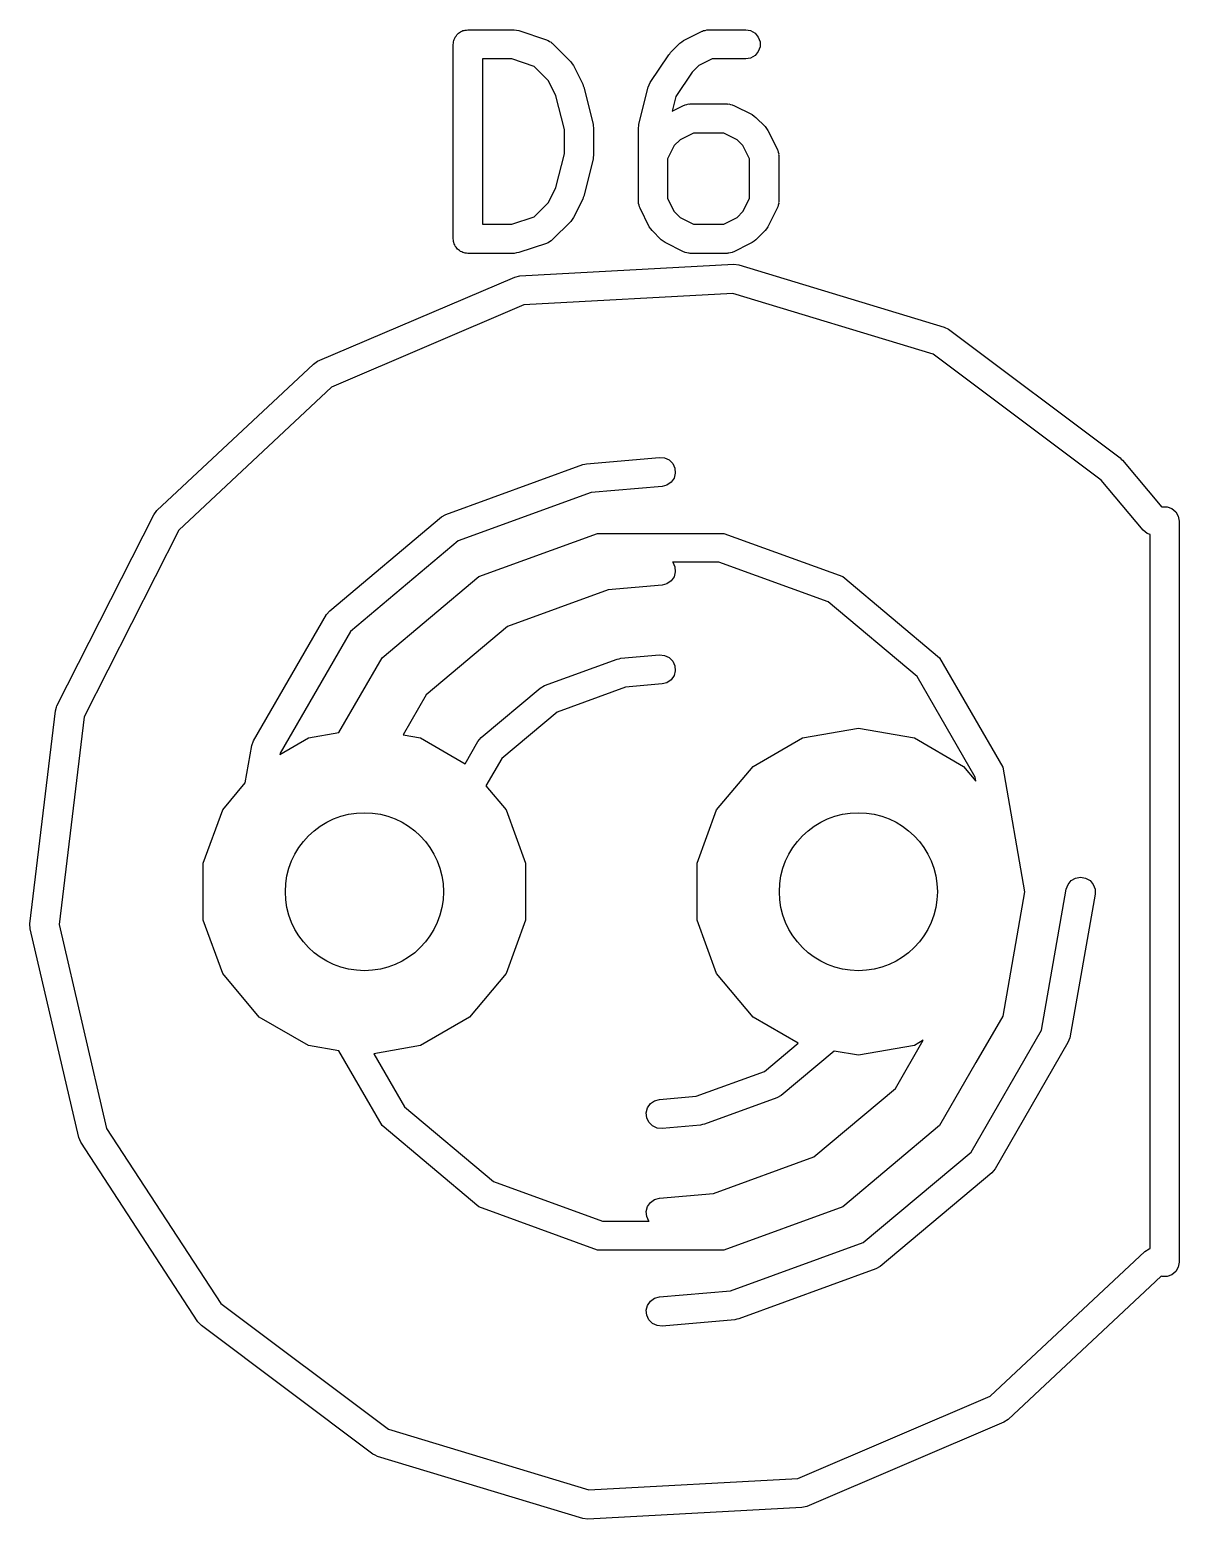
# Model space of a CAD drawing. Extents: x 0.2 to 51.4, y -0.6 to 33.
# Drawn here: x 43.51 to 49.42, y 6.27 to 13.93 of the extents above; entities that cross this region are included whole.
import ezdxf

# ---------------------------------------------------------------- set-up
doc = ezdxf.new("R2010")
doc.units = 0
doc.header["$MEASUREMENT"] = 0
doc.layers.add('BLACK', color=7, linetype='CONTINUOUS')

msp = doc.modelspace()

# ---------------------------------------------------------------- linework, layer by layer
at = {"layer": 'Black'}
for p, q in [((45.6869, 13.8576), (45.688, 13.8641)), ((45.688, 13.8706), (45.6903, 13.8768)), ((45.688, 13.8641), (45.688, 13.8706)), ((45.6903, 13.8768), (45.6914, 13.8833)), ((45.6914, 13.8833), (45.6947, 13.889)), ((45.6947, 13.889), (45.697, 13.8951)), ((45.697, 13.8951), (45.7012, 13.9001)), ((45.7012, 13.9001), (45.7045, 13.9058)), ((45.7045, 13.9058), (45.7095, 13.91)), ((45.7095, 13.91), (45.7137, 13.9151)), ((45.7137, 13.9151), (45.7194, 13.9184)), ((45.7194, 13.9184), (45.7244, 13.9226)), ((45.7244, 13.9226), (45.7306, 13.9248)), ((45.7306, 13.9248), (45.7363, 13.9281)), ((45.7363, 13.9281), (45.7427, 13.9292)), ((45.7427, 13.9292), (45.7489, 13.9315)), ((45.7489, 13.9315), (45.7554, 13.9315)), ((45.7554, 13.9315), (45.7619, 13.9326)), ((45.7619, 13.9326), (46, 13.9326)), ((46, 13.9326), (46.0118, 13.9305)), ((46.0118, 13.9305), (46.0237, 13.9288)), ((46.0237, 13.9288), (46.1666, 13.8812)), ((46.1666, 13.8812), (46.1704, 13.8791)), ((46.1704, 13.8791), (46.1746, 13.878)), ((46.1746, 13.878), (46.1817, 13.8729)), ((46.1817, 13.8729), (46.1895, 13.8687)), ((46.1895, 13.8687), (46.1923, 13.8655)), ((46.1923, 13.8655), (46.1959, 13.863)), ((46.8517, 13.863), (46.8616, 13.8699)), ((46.8616, 13.8699), (46.8712, 13.8771)), ((46.8712, 13.8771), (46.9665, 13.9247)), ((46.9665, 13.9247), (46.9706, 13.9259)), ((46.9706, 13.9259), (46.9743, 13.9281)), ((46.9743, 13.9281), (46.983, 13.9296)), ((46.983, 13.9296), (46.9914, 13.9321)), ((46.9914, 13.9321), (46.9957, 13.9319)), ((46.9957, 13.9319), (47, 13.9326)), ((47, 13.9326), (47.1905, 13.9326)), ((47.1905, 13.9326), (47.2161, 13.9281)), ((47.2161, 13.9281), (47.2387, 13.9151)), ((47.2387, 13.9151), (47.2554, 13.8951)), ((47.2554, 13.8951), (47.2643, 13.8706)), ((47.2643, 13.8706), (47.2643, 13.8446)), ((45.6869, 12.8576), (45.6869, 13.8576)), ((46.1959, 13.863), (46.2911, 13.7678)), ((46.6995, 13.6611), (46.7947, 13.804)), ((46.7947, 13.804), (46.7999, 13.8093)), ((46.7999, 13.8093), (46.8041, 13.8154)), ((46.8041, 13.8154), (46.8517, 13.863)), ((47.2387, 13.8002), (47.2161, 13.7871)), ((47.2554, 13.8201), (47.2387, 13.8002)), ((47.2643, 13.8446), (47.2554, 13.8201)), ((45.9878, 13.7826), (45.8369, 13.7826)), ((45.8369, 13.7826), (45.8369, 12.9326)), ((46.1023, 13.7444), (45.9878, 13.7826)), ((46.1765, 13.6703), (46.1023, 13.7444)), ((46.2911, 13.7678), (46.298, 13.758)), ((46.298, 13.758), (46.3052, 13.7483)), ((46.3052, 13.7483), (46.3528, 13.6531)), ((46.9154, 13.7146), (46.8315, 13.5887)), ((46.9492, 13.7484), (46.9154, 13.7146)), ((47.0177, 13.7826), (46.9492, 13.7484)), ((47.1905, 13.7826), (47.0177, 13.7826)), ((47.2161, 13.7871), (47.1905, 13.7826)), ((46.215, 13.5933), (46.1765, 13.6703)), ((46.3528, 13.6531), (46.3551, 13.6452)), ((46.3551, 13.6452), (46.3585, 13.6377)), ((46.3585, 13.6377), (46.4061, 13.4472)), ((46.6415, 13.4472), (46.6891, 13.6377)), ((46.6891, 13.6377), (46.6943, 13.6493)), ((46.6943, 13.6493), (46.6995, 13.6611)), ((46.2583, 13.4198), (46.215, 13.5933)), ((46.8315, 13.5887), (46.813, 13.5146)), ((46.813, 13.5146), (46.8712, 13.5437)), ((46.8712, 13.5437), (46.8754, 13.545)), ((46.8754, 13.545), (46.8791, 13.5471)), ((46.8791, 13.5471), (46.8878, 13.5487)), ((46.8878, 13.5487), (46.8962, 13.5512)), ((46.8962, 13.5512), (46.9005, 13.5509)), ((46.9005, 13.5509), (46.9048, 13.5517)), ((46.9048, 13.5517), (47.0952, 13.5517)), ((47.0952, 13.5517), (47.0995, 13.5509)), ((47.0995, 13.5509), (47.1038, 13.5512)), ((47.1038, 13.5512), (47.1122, 13.5487)), ((47.1122, 13.5487), (47.1209, 13.5471)), ((47.1209, 13.5471), (47.1246, 13.545)), ((47.1246, 13.545), (47.1288, 13.5437)), ((47.1288, 13.5437), (47.224, 13.4961)), ((47.224, 13.4961), (47.2337, 13.489)), ((47.2337, 13.489), (47.2435, 13.4821)), ((47.2435, 13.4821), (47.2911, 13.4345)), ((46.2583, 13.2954), (46.2583, 13.4198)), ((46.4061, 13.4472), (46.4067, 13.4381)), ((46.4067, 13.4381), (46.4083, 13.429)), ((46.4083, 13.429), (46.4083, 13.2862)), ((46.6393, 13.429), (46.6409, 13.4381)), ((46.6393, 13.0481), (46.6393, 13.429)), ((46.6409, 13.4381), (46.6415, 13.4472)), ((47.2911, 13.4345), (47.298, 13.4246)), ((47.298, 13.4246), (47.3052, 13.415)), ((47.3052, 13.415), (47.3528, 13.3197)), ((46.8235, 13.337), (46.7893, 13.2685)), ((46.854, 13.3674), (46.8235, 13.337)), ((46.9225, 13.4017), (46.854, 13.3674)), ((47.0775, 13.4017), (46.9225, 13.4017)), ((47.1461, 13.3674), (47.0775, 13.4017)), ((47.1765, 13.337), (47.1461, 13.3674)), ((47.2107, 13.2685), (47.1765, 13.337)), ((46.215, 13.1219), (46.2583, 13.2954)), ((46.4061, 13.268), (46.3585, 13.0775)), ((46.4067, 13.2772), (46.4061, 13.268)), ((46.4083, 13.2862), (46.4067, 13.2772)), ((46.7893, 13.2685), (46.7893, 13.0658)), ((47.2107, 13.0658), (47.2107, 13.2685)), ((47.3528, 13.3197), (47.354, 13.3156)), ((47.354, 13.3156), (47.3562, 13.3118)), ((47.3562, 13.3118), (47.3577, 13.3032)), ((47.3577, 13.3032), (47.3602, 13.2948)), ((47.3602, 13.2948), (47.36, 13.2905)), ((47.36, 13.2905), (47.3607, 13.2862)), ((47.3607, 13.2862), (47.3607, 13.0481)), ((46.1765, 13.0449), (46.215, 13.1219)), ((46.1023, 12.9708), (46.1765, 13.0449)), ((46.3528, 13.0622), (46.3052, 12.9669)), ((46.3551, 13.07), (46.3528, 13.0622)), ((46.3585, 13.0775), (46.3551, 13.07)), ((46.64, 13.0438), (46.6393, 13.0481)), ((46.6398, 13.0395), (46.64, 13.0438)), ((46.6423, 13.0311), (46.6398, 13.0395)), ((46.6438, 13.0224), (46.6423, 13.0311)), ((46.646, 13.0187), (46.6438, 13.0224)), ((46.7893, 13.0658), (46.8235, 12.9973)), ((47.1765, 12.9973), (47.2107, 13.0658)), ((47.3562, 13.0224), (47.354, 13.0187)), ((47.3577, 13.0311), (47.3562, 13.0224)), ((47.3602, 13.0395), (47.3577, 13.0311)), ((47.3607, 13.0481), (47.36, 13.0438)), ((47.36, 13.0438), (47.3602, 13.0395)), ((45.9878, 12.9326), (46.1023, 12.9708)), ((46.2911, 12.9474), (46.1959, 12.8522)), ((46.298, 12.9573), (46.2911, 12.9474)), ((46.3052, 12.9669), (46.298, 12.9573)), ((46.6472, 13.0146), (46.646, 13.0187)), ((46.6948, 12.9193), (46.6472, 13.0146)), ((46.8235, 12.9973), (46.854, 12.9669)), ((46.854, 12.9669), (46.9225, 12.9326)), ((47.0775, 12.9326), (47.1461, 12.9669)), ((47.1461, 12.9669), (47.1765, 12.9973)), ((47.3528, 13.0146), (47.3052, 12.9193)), ((47.354, 13.0187), (47.3528, 13.0146)), ((45.8369, 12.9326), (45.9878, 12.9326)), ((46.702, 12.9097), (46.6948, 12.9193)), ((46.7089, 12.8998), (46.702, 12.9097)), ((46.7565, 12.8522), (46.7089, 12.8998)), ((46.9225, 12.9326), (47.0775, 12.9326)), ((47.2911, 12.8998), (47.2435, 12.8522)), ((47.298, 12.9097), (47.2911, 12.8998)), ((47.3052, 12.9193), (47.298, 12.9097)), ((45.688, 12.8512), (45.6869, 12.8576)), ((45.688, 12.8446), (45.688, 12.8512)), ((45.6903, 12.8384), (45.688, 12.8446)), ((45.6914, 12.832), (45.6903, 12.8384)), ((45.6947, 12.8263), (45.6914, 12.832)), ((45.697, 12.8201), (45.6947, 12.8263)), ((45.7012, 12.8151), (45.697, 12.8201)), ((45.7045, 12.8094), (45.7012, 12.8151)), ((45.7095, 12.8052), (45.7045, 12.8094)), ((45.7137, 12.8002), (45.7095, 12.8052)), ((45.7194, 12.7969), (45.7137, 12.8002)), ((45.7244, 12.7927), (45.7194, 12.7969)), ((45.7306, 12.7904), (45.7244, 12.7927)), ((46.1666, 12.8341), (46.0237, 12.7865)), ((46.1704, 12.8361), (46.1666, 12.8341)), ((46.1746, 12.8373), (46.1704, 12.8361)), ((46.1817, 12.8423), (46.1746, 12.8373)), ((46.1895, 12.8465), (46.1817, 12.8423)), ((46.1923, 12.8497), (46.1895, 12.8465)), ((46.1959, 12.8522), (46.1923, 12.8497)), ((46.7663, 12.8453), (46.7565, 12.8522)), ((46.776, 12.8382), (46.7663, 12.8453)), ((46.8712, 12.7905), (46.776, 12.8382)), ((47.2107, 12.8315), (47.1288, 12.7905)), ((47.224, 12.8382), (47.2107, 12.8315)), ((47.2337, 12.8453), (47.224, 12.8382)), ((47.2435, 12.8522), (47.2337, 12.8453)), ((45.7363, 12.7871), (45.7306, 12.7904)), ((45.7427, 12.786), (45.7363, 12.7871)), ((45.7489, 12.7838), (45.7427, 12.786)), ((45.7554, 12.7838), (45.7489, 12.7838)), ((45.7619, 12.7826), (45.7554, 12.7838)), ((46, 12.7826), (45.7619, 12.7826)), ((46.0118, 12.7847), (46, 12.7826)), ((46.0237, 12.7865), (46.0118, 12.7847)), ((46.0287, 12.6669), (47.1297, 12.7271)), ((46.8754, 12.7893), (46.8712, 12.7905)), ((46.8791, 12.7871), (46.8754, 12.7893)), ((46.8878, 12.7856), (46.8791, 12.7871)), ((46.8962, 12.7831), (46.8878, 12.7856)), ((46.9005, 12.7834), (46.8962, 12.7831)), ((46.9048, 12.7826), (46.9005, 12.7834)), ((47.0952, 12.7826), (46.9048, 12.7826)), ((47.0995, 12.7834), (47.0952, 12.7826)), ((47.1038, 12.7831), (47.0995, 12.7834)), ((47.1122, 12.7856), (47.1038, 12.7831)), ((47.1209, 12.7871), (47.1122, 12.7856)), ((47.1246, 12.7893), (47.1209, 12.7871)), ((47.1288, 12.7905), (47.1246, 12.7893)), ((47.1297, 12.7271), (47.1297, 12.7271)), ((47.1297, 12.7271), (47.1555, 12.724)), ((47.1555, 12.724), (47.1555, 12.724)), ((47.1555, 12.724), (48.2108, 12.404)), ((44.9893, 12.2278), (46.0033, 12.661)), ((46.0033, 12.661), (46.0287, 12.6669)), ((47.1247, 12.5766), (46.0501, 12.5178)), ((48.1546, 12.2643), (47.1247, 12.5766)), ((46.0501, 12.5178), (45.0604, 12.0951)), ((48.2108, 12.404), (48.234, 12.3922)), ((48.234, 12.3922), (49.1161, 11.7306)), ((49.0192, 11.6158), (48.1546, 12.2643)), ((44.1627, 11.4597), (44.9675, 12.2136)), ((44.9675, 12.2136), (44.9893, 12.2278)), ((44.9675, 12.2136), (44.9675, 12.2136)), ((45.0604, 12.0951), (44.2749, 11.3593)), ((46.3726, 11.7009), (46.7475, 11.7337)), ((46.7475, 11.7337), (46.7734, 11.7314)), ((46.7734, 11.7314), (46.797, 11.7204)), ((46.797, 11.7204), (46.8154, 11.702)), ((49.1161, 11.7306), (49.122, 11.7244)), ((49.122, 11.7244), (49.1286, 11.7189)), ((45.6488, 11.4402), (46.3534, 11.6967)), ((46.3534, 11.6967), (46.3631, 11.6984)), ((46.3631, 11.6984), (46.3726, 11.7009)), ((46.8154, 11.702), (46.8264, 11.6784)), ((46.8287, 11.6525), (46.822, 11.6273)), ((46.8264, 11.6784), (46.8287, 11.6525)), ((49.1286, 11.7189), (49.3305, 11.4784)), ((46.7605, 11.5843), (46.3955, 11.5523)), ((46.7857, 11.591), (46.7605, 11.5843)), ((46.807, 11.606), (46.7857, 11.591)), ((46.822, 11.6273), (46.807, 11.606)), ((49.2346, 11.3594), (49.0192, 11.6158)), ((46.3955, 11.5523), (45.7126, 11.3038)), ((43.6487, 10.4553), (44.1471, 11.4389)), ((44.1471, 11.4389), (44.1627, 11.4597)), ((45.0519, 10.9452), (45.6263, 11.4272)), ((45.6263, 11.4272), (45.6488, 11.4402)), ((45.6263, 11.4272), (45.6263, 11.4272)), ((49.3305, 11.4784), (49.3318, 11.4789)), ((49.3318, 11.4789), (49.3578, 11.4789)), ((49.3578, 11.4789), (49.3823, 11.47)), ((49.3823, 11.47), (49.4023, 11.4532)), ((49.4023, 11.4532), (49.4153, 11.4307)), ((49.4153, 11.4307), (49.4198, 11.405)), ((44.2749, 11.3593), (43.7885, 10.3993)), ((45.8185, 11.1204), (46.4291, 11.3426)), ((46.4291, 11.3426), (47.0789, 11.3426)), ((47.0789, 11.3426), (47.6895, 11.1204)), ((49.2545, 11.3427), (49.2346, 11.3594)), ((49.2698, 11.3371), (49.2545, 11.3427)), ((49.2698, 7.6652), (49.2698, 11.3371)), ((49.4198, 11.405), (49.4198, 7.595)), ((45.7126, 11.3038), (45.1585, 10.8388)), ((47.0529, 11.1949), (46.8146, 11.1949)), ((46.8146, 11.1949), (46.8154, 11.194)), ((46.8154, 11.194), (46.8264, 11.1704)), ((47.6145, 10.9905), (47.0529, 11.1949)), ((45.3207, 10.7027), (45.8185, 11.1204)), ((46.822, 11.1193), (46.807, 11.098)), ((46.8287, 11.1445), (46.822, 11.1193)), ((46.8264, 11.1704), (46.8287, 11.1445)), ((47.6895, 11.1204), (48.1873, 10.7027)), ((46.4837, 11.0521), (45.9666, 10.8639)), ((46.7605, 11.0763), (46.4837, 11.0521)), ((46.7857, 11.083), (46.7605, 11.0763)), ((46.807, 11.098), (46.7857, 11.083)), ((48.0724, 10.6063), (47.6145, 10.9905)), ((44.6603, 10.2759), (45.0352, 10.9253)), ((45.0352, 10.9253), (45.0519, 10.9452)), ((45.0519, 10.9452), (45.0519, 10.9452)), ((45.1585, 10.8388), (44.7968, 10.2124)), ((45.9666, 10.8639), (45.5476, 10.5123)), ((45.0987, 10.3183), (45.3207, 10.7027)), ((46.1568, 10.5603), (46.5299, 10.6961)), ((46.5299, 10.6961), (46.5395, 10.6978)), ((46.5395, 10.6978), (46.549, 10.7004)), ((46.549, 10.7004), (46.7475, 10.7177)), ((46.7475, 10.7177), (46.7734, 10.7154)), ((46.7734, 10.7154), (46.797, 10.7044)), ((46.797, 10.7044), (46.8154, 10.686)), ((46.8154, 10.686), (46.8264, 10.6624)), ((46.8264, 10.6624), (46.8287, 10.6365)), ((48.1873, 10.7027), (48.5122, 10.1399)), ((46.7857, 10.575), (46.7605, 10.5683)), ((46.807, 10.59), (46.7857, 10.575)), ((46.822, 10.6113), (46.807, 10.59)), ((46.8287, 10.6365), (46.822, 10.6113)), ((48.3713, 10.0886), (48.0724, 10.6063)), ((45.5476, 10.5123), (45.4287, 10.3064)), ((45.8302, 10.2922), (46.1343, 10.5473)), ((46.1343, 10.5473), (46.1568, 10.5603)), ((46.1343, 10.5473), (46.1343, 10.5473)), ((46.5719, 10.5518), (46.2206, 10.4239)), ((46.7605, 10.5683), (46.5719, 10.5518)), ((43.5093, 9.33561), (43.6412, 10.4303)), ((43.6412, 10.4304), (43.647, 10.4495)), ((43.6412, 10.4303), (43.6412, 10.4304)), ((43.647, 10.4495), (43.6487, 10.4553)), ((43.6487, 10.4553), (43.6487, 10.4553)), ((46.2206, 10.4239), (45.9368, 10.1858)), ((43.7885, 10.3993), (43.6598, 9.33079)), ((47.4822, 10.2907), (47.77, 10.3414)), ((47.77, 10.3414), (48.0578, 10.2907)), ((44.6513, 10.2514), (44.6603, 10.2759)), ((44.7957, 10.206), (44.9422, 10.2907)), ((44.9422, 10.2907), (45.0987, 10.3183)), ((45.4287, 10.3064), (45.5178, 10.2907)), ((45.5178, 10.2907), (45.7475, 10.158)), ((45.7475, 10.158), (45.8135, 10.2722)), ((45.8135, 10.2722), (45.8302, 10.2922)), ((45.8302, 10.2922), (45.8302, 10.2922)), ((47.2292, 10.1446), (47.4822, 10.2907)), ((48.0578, 10.2907), (48.3108, 10.1446)), ((44.6174, 10.0591), (44.6513, 10.2514)), ((44.7968, 10.2124), (44.7957, 10.206)), ((45.9368, 10.1858), (45.855, 10.0442)), ((47.0413, 9.9207), (47.2292, 10.1446)), ((48.3108, 10.1446), (48.3748, 10.0683)), ((48.5122, 10.1399), (48.6251, 9.5)), ((44.5013, 9.9207), (44.6174, 10.0591)), ((45.855, 10.0442), (45.9587, 9.9207)), ((48.3748, 10.0683), (48.3713, 10.0886)), ((44.4014, 9.64611), (44.5013, 9.9207)), ((45.9587, 9.9207), (46.0586, 9.64611)), ((46.9414, 9.64611), (47.0413, 9.9207)), ((44.4014, 9.35389), (44.4014, 9.64611)), ((46.0586, 9.64611), (46.0586, 9.35389)), ((46.9414, 9.35389), (46.9414, 9.64611)), ((48.8873, 9.57048), (48.913, 9.575)), ((48.913, 9.575), (48.9387, 9.57048)), ((48.6251, 9.5), (48.5122, 8.86006)), ((48.7112, 8.78763), (48.8391, 9.51302)), ((48.8391, 9.51302), (48.848, 9.5375)), ((48.848, 9.5375), (48.8648, 9.55745)), ((48.8648, 9.55745), (48.8873, 9.57048)), ((48.9387, 9.57048), (48.9612, 9.55745)), ((48.9612, 9.55745), (48.978, 9.5375)), ((48.978, 9.5375), (48.9869, 9.51302)), ((48.9869, 9.51302), (48.9869, 9.48698)), ((48.9869, 9.48698), (48.8567, 8.74856)), ((44.5013, 9.0793), (44.4014, 9.35389)), ((46.0586, 9.35389), (45.9587, 9.0793)), ((47.0413, 9.0793), (46.9414, 9.35389)), ((43.5107, 9.3096), (43.5093, 9.33561)), ((43.5093, 9.33561), (43.5093, 9.33561)), ((43.7612, 8.23576), (43.5107, 9.3096)), ((43.5107, 9.3096), (43.5107, 9.3096)), ((43.6598, 9.33079), (43.9043, 8.28271)), ((44.6892, 8.85545), (44.5013, 9.0793)), ((45.9587, 9.0793), (45.7708, 8.85545)), ((47.2292, 8.85545), (47.0413, 9.0793)), ((44.9422, 8.70934), (44.6892, 8.85545)), ((45.7708, 8.85545), (45.5178, 8.70934)), ((47.4609, 8.72165), (47.2292, 8.85545)), ((48.5122, 8.86006), (48.3748, 8.62214)), ((47.9604, 8.48771), (48.1036, 8.73583)), ((48.1036, 8.73583), (48.0578, 8.70934)), ((48.3495, 8.16117), (48.7112, 8.78763)), ((48.8567, 8.74856), (48.8477, 8.72408)), ((48.8567, 8.74856), (48.8567, 8.74856)), ((45.0987, 8.68174), (44.9422, 8.70934)), ((45.3207, 8.29731), (45.0987, 8.68174)), ((45.5178, 8.70934), (45.2778, 8.66703)), ((45.2778, 8.66703), (45.4356, 8.39373)), ((47.2874, 8.57609), (47.4609, 8.72165)), ((47.6453, 8.68058), (47.3737, 8.45268)), ((47.77, 8.6586), (47.6453, 8.68058)), ((48.0578, 8.70934), (47.77, 8.6586)), ((48.8477, 8.72408), (48.4728, 8.07472)), ((48.8477, 8.72408), (48.8477, 8.72408)), ((48.8477, 8.72408), (48.8477, 8.72408)), ((48.3748, 8.62214), (48.1873, 8.29731)), ((46.9361, 8.44822), (47.2874, 8.57609)), ((46.7223, 8.42497), (46.7475, 8.43172)), ((46.7475, 8.43172), (46.9361, 8.44822)), ((47.3512, 8.43966), (46.9781, 8.30389)), ((47.3737, 8.45268), (47.3512, 8.43966)), ((47.3512, 8.43966), (47.3512, 8.43966)), ((47.3737, 8.45268), (47.3737, 8.45268)), ((47.3737, 8.45268), (47.3737, 8.45268)), ((47.5414, 8.13615), (47.9604, 8.48771)), ((45.4356, 8.39373), (45.8935, 8.00953)), ((46.6793, 8.36354), (46.686, 8.3887)), ((46.6816, 8.33759), (46.6793, 8.36354)), ((46.686, 8.3887), (46.701, 8.41003)), ((46.701, 8.41003), (46.7223, 8.42497)), ((43.9043, 8.28271), (44.4925, 7.38145)), ((45.8185, 7.87962), (45.3207, 8.29731)), ((46.6926, 8.31398), (46.6816, 8.33759)), ((46.711, 8.29556), (46.6926, 8.31398)), ((46.7346, 8.28456), (46.711, 8.29556)), ((46.7605, 8.28229), (46.7346, 8.28456)), ((46.959, 8.29965), (46.7605, 8.28229)), ((46.9685, 8.30219), (46.959, 8.29965)), ((46.9781, 8.30389), (46.9685, 8.30219)), ((48.1873, 8.29731), (47.6895, 7.87962)), ((43.7714, 8.2118), (43.7612, 8.23576)), ((43.7612, 8.23576), (43.7612, 8.23576)), ((44.3741, 7.2884), (43.7714, 8.2118)), ((47.0243, 7.94794), (47.5414, 8.13615)), ((47.7954, 7.69621), (48.3495, 8.16117)), ((48.4561, 8.05477), (47.8817, 7.5728)), ((48.4728, 8.07472), (48.4561, 8.05477)), ((48.4561, 8.05477), (48.4561, 8.05477)), ((48.4561, 8.05477), (48.4561, 8.05477)), ((45.8935, 8.00953), (46.4551, 7.8051)), ((46.686, 7.8807), (46.701, 7.90203)), ((46.701, 7.90203), (46.7223, 7.91697)), ((46.7223, 7.91697), (46.7475, 7.92372)), ((46.7475, 7.92372), (47.0243, 7.94794)), ((46.4291, 7.65737), (45.8185, 7.87962)), ((46.6793, 7.85554), (46.686, 7.8807)), ((46.6816, 7.82959), (46.6793, 7.85554)), ((46.6926, 7.80598), (46.6816, 7.82959)), ((47.6895, 7.87962), (47.0789, 7.65737)), ((46.4551, 7.8051), (46.6934, 7.8051)), ((46.6934, 7.8051), (46.6926, 7.80598)), ((47.1125, 7.44766), (47.7954, 7.69621)), ((49.2427, 7.64974), (49.2645, 7.66397)), ((49.2645, 7.66397), (49.2698, 7.6652)), ((47.0789, 7.65737), (46.4291, 7.65737)), ((48.4476, 6.90493), (49.2427, 7.64974)), ((49.4198, 7.595), (49.4153, 7.56935)), ((47.8592, 7.55977), (47.1546, 7.30332)), ((47.8817, 7.5728), (47.8592, 7.55977)), ((49.3268, 7.52295), (49.2698, 7.46956)), ((49.3318, 7.52114), (49.3268, 7.52295)), ((49.3578, 7.52114), (49.3318, 7.52114)), ((49.3823, 7.53005), (49.3578, 7.52114)), ((49.4023, 7.54679), (49.3823, 7.53005)), ((49.4153, 7.56935), (49.4023, 7.54679)), ((46.7475, 7.41572), (47.1125, 7.44766)), ((49.2698, 7.46956), (48.5405, 6.78642)), ((44.4925, 7.38145), (45.3534, 6.73572)), ((46.6793, 7.34754), (46.686, 7.3727)), ((46.686, 7.3727), (46.701, 7.39403)), ((46.701, 7.39403), (46.7223, 7.40897)), ((46.7223, 7.40897), (46.7475, 7.41572)), ((44.3919, 7.26939), (44.3741, 7.2884)), ((46.6816, 7.32159), (46.6793, 7.34754)), ((46.6926, 7.29798), (46.6816, 7.32159)), ((46.711, 7.27956), (46.6926, 7.29798)), ((46.7346, 7.26856), (46.711, 7.27956)), ((47.1354, 7.29909), (46.7605, 7.26629)), ((47.1449, 7.30162), (47.1354, 7.29909)), ((47.1546, 7.30332), (47.1449, 7.30162)), ((45.274, 6.60779), (44.3919, 7.26939)), ((46.7605, 7.26629), (46.7346, 7.26856)), ((47.4579, 6.48217), (48.4476, 6.90493)), ((48.5187, 6.77218), (47.5047, 6.33904)), ((48.5405, 6.78642), (48.5187, 6.77218)), ((48.5187, 6.77218), (48.5187, 6.77218)), ((48.5187, 6.77218), (48.5187, 6.77218)), ((45.3534, 6.73572), (46.3833, 6.42341)), ((45.2858, 6.60183), (45.274, 6.60779)), ((45.274, 6.60779), (45.274, 6.60779)), ((45.274, 6.60779), (45.274, 6.60779)), ((45.2972, 6.59602), (45.2858, 6.60183)), ((46.3525, 6.27603), (45.2972, 6.59602)), ((45.2972, 6.59602), (45.2972, 6.59602)), ((45.2972, 6.59602), (45.2972, 6.59602)), ((46.3833, 6.42341), (47.4579, 6.48217)), ((47.4793, 6.33312), (46.3783, 6.27291)), ((47.5047, 6.33903), (47.4793, 6.33312)), ((47.5047, 6.33904), (47.5047, 6.33903)), ((47.5047, 6.33903), (47.5047, 6.33903)), ((46.3525, 6.27602), (46.3525, 6.27603)), ((46.3783, 6.27291), (46.3525, 6.27602))]:
    msp.add_line(p, q, dxfattribs=at)
for centre in [(45.23, 9.5), (47.77, 9.5)]:
    msp.add_circle(centre, 0.4064, dxfattribs=at)

doc.saveas('drawing.dxf')
